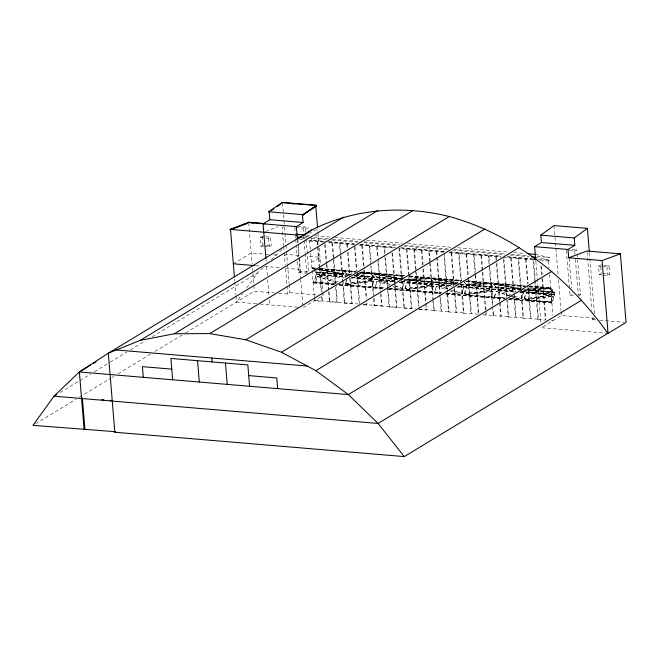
<?xml version="1.0" encoding="UTF-8"?>
<svg xmlns="http://www.w3.org/2000/svg" width="659" height="659" viewBox="0 0 659 659"><rect width="100%" height="100%" fill="white"/><g stroke="black" fill="none" stroke-linecap="round" stroke-linejoin="round"><path stroke-width="0.49" stroke-dasharray="3.29 2.47" d="M313.618 270.083L315.925 272.785C317.094 276.245 312.696 279.754 313.799 282.917L316.6 274.408L346.255 276.904M317.292 276.302L315.579 282.2L317.292 276.302L337.046 282.958M345.275 283.658L372.772 280.116L345.456 283.765L346.856 278.831M345.456 283.765L347.046 278.946M373.768 281.055L372.055 286.953L373.768 281.055L346.453 284.704L373.958 281.162M376.948 281.302L375.226 287.2L376.948 281.302L389.172 285.429M402.427 288.543L404.14 282.645L402.427 288.543L393.967 285.693M404.923 288.667L406.825 282.876L432.428 285.116L405.112 288.774L432.238 285.009M405.112 288.774L407.015 282.983L432.428 285.116M433.416 286.055L431.703 291.953L433.416 286.055L406.101 289.713L433.606 286.163M436.431 286.319L434.709 292.217L436.431 286.319L448.655 290.446M461.91 293.56L463.623 287.662L461.91 293.56L451.563 290.075M464.406 293.683L466.308 287.892L491.911 290.133L464.595 293.79L491.911 290.133M464.595 293.79L466.308 287.892M492.899 291.072L491.186 296.97L492.899 291.072L465.584 294.73L493.089 291.179M505.651 298.14L494.283 297.094L496.186 291.303L509.349 295.743M494.472 297.201L496.186 291.303M523.386 292.645C516.458 307.506 529.111 289.523 520.338 292.39M524.16 298.659L526.063 292.868L551.665 295.117L524.35 298.766L551.476 295.01M524.35 298.766L526.253 292.975L551.665 295.117M525.347 299.705L550.759 301.847L552.662 296.056L550.94 301.954L525.347 299.705L552.662 296.056M508.41 299.293L552.094 302.975L554.886 294.466L521.977 291.608M529.276 286.986L550.751 288.79L554.219 292.843L554.359 294.565L551.847 302.135L509.918 298.601M312.457 268.74L312.555 267.743L315.62 267.999M348.998 275.33L316.271 272.571L315.134 270.758M317.358 272.208L343.166 274.053L317.358 272.208L315.2 269.679M343.883 274.078L341.329 270.594L343.883 274.078L318.454 269.3M351.684 274.111L346.7 274.333L343.99 271.162L346.848 274.02L351.84 273.798M350.209 274.992L348.24 274.819L350.382 274.424M357.672 273.847L369.798 273.015L357.821 273.534M356.222 274.474L371.338 273.51L374.04 276.673L354.155 275.322M402.558 279.4L376.907 277.241L374.205 274.078L400.754 278.716M402.451 278.93L375.07 273.782L403.58 278.798L400.87 275.627L403.432 279.111M376.907 277.241L374.353 273.765M407.814 279.853L430.92 278.543L433.465 282.011L407.814 279.853L430.764 278.848L433.465 282.011M429.223 278.353L406.282 279.367L429.223 278.353L409.486 276.698M456.217 283.93L436.48 282.266L433.779 279.111L458.376 283.386M458.12 283.222L434.643 278.815L458.269 282.909M436.48 282.266L433.935 278.798M460.452 280.66L434.643 278.815M462.288 284.12L460.163 284.26M465.921 284.367L489.019 283.041L465.921 284.367L464.298 282.464M467.462 284.853L490.56 283.543L493.113 287.011L467.462 284.853L490.411 283.848L493.113 287.011M520.791 289.342L496.128 287.266L493.426 284.111L520.956 288.93M522.653 289.144L494.291 283.815L520.849 288.461M496.128 287.266L493.575 283.798M521.566 287.876L520.091 285.66L521.722 287.563M523.089 285.899L524.91 286.385M525.8 289.07L548.741 288.065L526.796 289.029M527.184 289.878L550.281 288.56L552.835 292.036L527.184 289.878L550.133 288.873L552.835 292.036M530.001 286.047L550.85 287.802L529.844 286.36M522.859 289.96L554.557 292.629L550.85 287.802M256.639 303.766L236.474 302.069L242.504 293.741M246.721 287.909L257.57 272.917L264.803 265.989M271.319 259.761L282.176 249.366M263.699 246.433L260.923 246.194L260.214 237.594L262.249 236.367L270.569 237.067L271.277 245.667L269.243 246.894L264.621 246.507M283.658 226.63L282.167 227.536L283.658 245.683M260.214 237.594L268.534 238.294L270.569 237.067M260.923 246.194L262.957 244.967L271.277 245.667M233.335 263.806L251.227 252.965L264.333 254.069M295.685 227.479L303.074 228.105L305.109 226.869L305.529 231.96M284.49 255.766L286.731 254.407L299.202 255.461L298.288 244.374M310.323 249.259L309.656 241.169L311.287 240.189L324.558 241.301M60.183 392.467L90.884 373.867M94.394 371.742L109.312 362.714M110.185 362.178L126.858 352.087M130.367 349.962L145.277 340.925M152.295 336.675L257.57 272.917M309.656 241.169L325.06 242.117M299.202 255.461L297.168 256.689L296.253 245.585M328.273 242.734L339.953 243.369L340.629 251.573M35.578 423.737L75.933 399.296M79.442 397.171L111.025 378.044M111.906 377.516L113.661 376.454M118.043 373.793L150.507 354.138M154.89 351.478L182.09 335.011M185.599 332.886L254.374 291.229L274.531 292.925M340.373 254.959L339.443 243.682L339.953 243.369M311.402 262.414L319.986 257.208L307.514 256.162M297.571 261.615L298.461 272.439L300.496 271.203L307.885 271.829M339.443 243.682L353.916 244.547M298.461 272.439L306.781 273.139L308.132 272.315M316.271 272.571L316.6 274.408M358.99 245.321L369.74 245.873L371.091 262.29M278.568 293.263L287.637 294.029L289.869 292.67L316.081 294.878M370.753 264.654L369.229 246.186L369.74 245.873M369.229 246.186L384.634 247.133L385.136 253.287M387.5 288.477L384.123 247.438L384.634 247.133M401.545 279.465L399.016 248.69L414.42 249.637L416.191 271.178M314.302 297.654L314.549 300.669L321.996 301.303L322.506 300.99L321.913 293.807M415.516 269.44L413.91 249.942L414.42 249.637M414.783 250.016L416.414 249.036L416.183 246.268M328.602 291.665L329.442 301.929L329.953 301.616L329.022 290.331M413.91 249.942L429.314 250.89L430.245 262.175M329.442 301.929L337.4 302.242L335.966 284.803M429.652 261.458L428.803 251.203L429.314 250.89M342.647 282.662L344.336 303.181L344.846 302.868L342.993 280.306M428.803 251.203L444.207 252.142M344.336 303.181L352.293 303.494L350.267 278.881M449.281 252.924L459.101 253.402L461.292 280.075M362.952 304.746L366.676 305.059L367.187 304.755L367.014 302.703M461.036 283.461L458.59 253.707L459.101 253.402M373.529 298.502L374.123 305.685L374.633 305.381L371.429 266.393M458.59 253.707L473.994 254.654L475.592 274.144M374.123 305.685L382.08 306.007L381.067 293.692M475.09 274.449L473.483 254.959L473.994 254.654M387.583 289.499L389.016 306.937L389.527 306.633L385.474 257.389M473.483 254.959L488.887 255.906L489.563 264.111M389.016 306.937L396.973 307.259L395.12 284.688M488.97 263.394L488.377 256.211L488.887 255.906M401.636 280.495L403.909 308.198L404.42 307.885L402.229 281.212M488.377 256.211L500.988 256.928M403.909 308.198L411.867 308.511L409.082 274.655M506.557 297.481L503.27 257.463L518.674 258.41L521.121 288.164M418.803 309.45L426.249 310.076L426.76 309.763L426.422 305.661M520.61 288.469L518.163 258.723L518.674 258.41M432.765 299.417L433.696 310.702L434.207 310.389L433.449 301.163M518.163 258.723L532.637 259.588M433.696 310.702L449.1 311.649L447.329 290.1M447.074 293.486L448.59 311.954L449.1 311.649M540.504 260.602L548.461 260.923L549.581 260.239L549.351 257.48L535.256 254.333M448.59 311.954L463.994 312.901L461.629 284.177M461.119 284.482L463.483 313.206L463.994 312.901M463.483 313.206L478.887 314.154L475.683 275.174M569.145 250.577L574.706 251.038L576.74 249.81L576.996 252.875M483.031 314.854L493.78 315.406L493.27 309.252M492.512 306.484L493.27 315.719L493.78 315.406M493.27 315.719L508.674 316.658L507.323 300.249M506.647 298.502L508.163 316.971L508.674 316.658M554.557 292.629L554.705 294.359M602.054 274.976L599.278 274.745L598.57 266.17L600.604 264.934L608.949 265.643L609.657 274.218L607.623 275.446L602.985 275.058M508.163 316.971L523.567 317.918L521.203 289.186M602.277 266.483L606.914 266.87L608.949 265.643M520.692 289.499L523.057 318.223L523.567 317.918M599.278 274.745L601.313 273.51L600.604 264.934M523.057 318.223L538.461 319.17L533.568 259.662M569.722 291.237L570.06 295.323L572.094 294.095M534.828 281.517L537.95 319.475L538.461 319.17M578.404 296.023L580.439 294.795L577.078 253.896M594.805 318.338L561.427 315.529L541.294 327.721L607.038 333.256M592.499 317.589L592.672 319.631L594.097 318.775M308.569 233.558L317.671 228.978L317.836 230.996M265.684 231.466L278.147 226.68M525.528 299.812L552.843 296.163M357.367 274.119L371.338 273.51M348.24 274.819L350.234 274.737M297.72 226.251L305.109 226.869M572.103 249.423L576.74 249.81M305.199 227.932L310.949 228.418M306.171 235.049L311.287 235.485M315.373 235.831L330.719 237.116M334.805 237.462L361.396 239.703M366.511 240.131L402.303 243.146M407.419 243.575L451.399 247.273M457.535 247.792L508.666 252.1M513.781 252.529L525.034 253.476M328.413 238.879L311.056 237.421L311.287 240.189L309.409 239.777M332.49 239.225L358.01 241.375M364.13 241.886L399.856 244.893M404.956 245.321L448.968 249.028M454.084 249.456L505.305 253.773M511.45 254.292L527.843 255.667M537.06 256.442L549.351 257.48M302.316 237.537L307.423 237.965M311.518 238.311L326.856 239.604M331.971 240.033L357.54 242.183M363.677 242.701L397.426 245.543M403.563 246.062L447.535 249.761M452.651 250.189L504.81 254.58M509.926 255.008L529.358 256.648M328.635 241.647L354.155 243.797M360.275 244.308L394.98 247.232M401.1 247.743L445.097 251.45M450.212 251.878L501.433 256.186M507.578 256.705L532.167 258.773M538.312 259.292L549.581 260.239L535.495 257.167M299.425 239.472L302.497 239.728M308.626 240.247L323.973 241.532M329.088 241.968L354.649 244.118M359.765 244.547L395.565 247.562M400.672 247.99L444.652 251.697M448.738 252.035L500.898 256.425M507.035 256.944L532.604 259.094M393.942 247.916L384.123 247.438M598.57 266.17L601.354 266.401M603.166 273.666L609.657 274.218M265.338 254.152L269.374 254.489M273.403 254.835L278.444 255.255M321.757 268.518L355.481 271.36M361.618 271.87L405.565 275.569M409.651 275.915L461.778 280.306M467.915 280.816L526.022 285.709M312.399 268.056L315.472 268.312M319.557 268.658L356.354 271.755M360.44 272.101L405.417 275.882M409.503 276.228L461.629 280.619M466.325 281.129L525.058 286.072M312.424 268.287L315.488 268.543M319.582 268.888L355.984 271.846M359.929 272.183L403.44 275.948M409.577 276.467L461.737 280.858M465.831 281.204L525.149 286.195M529.235 286.533L550.718 288.345M319.467 269.086L341.173 270.907M343.99 271.162L354.847 272.076M359.773 272.497L369.641 273.32M375.07 273.782L400.721 275.94M466.168 281.442L488.863 283.354M494.291 283.815L519.943 285.973M528.856 286.714L548.585 288.37M319.615 269.342L355.415 272.348M359.501 272.694L403.481 276.401M408.596 276.829L460.756 281.22M465.864 281.648L525.182 286.64M255.503 265.676L260.544 266.096M264.58 266.434L279.696 267.711M285.742 268.213L299.853 269.407M348.389 274.515L350.366 274.679M355.3 275.091L374.04 276.673M467.61 284.54L493.261 286.698M496.276 286.962L520.948 289.037M527.34 289.565L552.992 291.723M377.055 276.928L402.707 279.087M407.97 279.54L433.622 281.698M436.637 281.961L456.366 283.617M316.419 272.266L350.168 275.1M354.262 275.446L399.263 279.235M404.371 279.663L456.72 284.161M460.625 284.4L519.111 289.408M524.218 289.845L554.903 292.423M354.105 275.759L398.085 279.457M404.222 279.976L455.361 284.284M460.468 284.713L518.765 289.622M578.586 294.639L580.439 294.795M315.925 272.785L349.674 275.627M353.768 275.964L397.739 279.671M402.855 280.1L456.036 284.573M460.13 284.919L519.449 289.911M523.534 290.257L554.219 292.843M570.06 295.323L573.767 295.636M316.757 274.095L347.433 276.673M351.527 277.019L397.55 280.891M401.636 281.236L453.796 285.627M457.89 285.973L515.157 290.792M522.315 291.393L555.043 294.153M316.411 274.301L346.066 276.796M352.203 277.315L395.161 280.932M401.298 281.442L453.45 285.833M457.544 286.179L515.84 291.089M351.371 277.332L395.342 281.039M401.479 281.55L452.618 285.858M457.733 286.286L516.03 291.196M521.137 291.624L554.886 294.466M316.065 274.506L345.728 277.002M351.865 277.521L395.837 281.22M400.952 281.657L453.112 286.047M458.227 286.476L515.495 291.294M520.61 291.723L554.359 294.565M390.202 284.424L378.727 280.503L394.996 281.879M399.057 282.217L404.14 282.645M514.424 291.978L497.973 290.504L515.256 291.962M319.269 275.61L344.492 277.645M350.407 278.238L372.772 280.116M378.917 280.619L394.164 281.895M399.247 282.324L404.329 282.752M447.807 288.807L438.21 285.52L451.613 286.739M456.695 287.167L463.812 287.769M519.506 292.407L523.576 292.753M494.283 297.094L505.469 298.033M509.531 298.37L519.885 299.334L509.72 298.478M315.389 282.093L335.719 283.798M338.957 284.169L340.802 284.227M346.453 284.704L372.055 286.953M375.045 287.093L384.378 287.975M389.271 288.288L400.458 289.235M406.101 289.713L431.703 291.953M434.528 292.11L441.827 292.818M446.909 293.247L459.941 294.252M465.584 294.73L491.186 296.97M313.552 282.077L335.036 283.881M339.121 284.227L385.144 288.098M389.238 288.444L441.398 292.835M446.505 293.263L504.802 298.173M313.618 282.81L334.467 284.564M339.434 284.976L383.118 288.658M389.074 289.161L440.706 293.502M445.673 293.922L504.25 298.856M508.221 299.186L552.094 302.975M313.799 282.917L334.657 284.672M338.627 285.001L383.307 288.766M387.278 289.095L440.887 293.609M445.855 294.029L504.44 298.964M592.672 319.631L595.703 319.887M599.748 320.233L624.024 322.276M315.06 300.364L357.878 303.972M363.463 304.442L415.59 308.824M419.313 309.137L434.207 310.389M551.492 320.266L553.354 320.422M537.95 319.475L545.397 320.101L541.855 277.019M260.017 304.046L297.884 307.234M493.426 284.111L519.819 289.062M433.779 279.111L456.267 283.329M374.205 274.078L400.598 279.029M317.745 269.284L343.166 274.053M315.636 269.226L343.009 274.366M319.59 269.177L344.039 273.765M301.896 238.13L305.652 238.953M305.776 236.243L309.293 237.026M497.973 290.504L513.015 295.578M513.962 295.899L521.673 298.543M510.297 296.056L519.696 299.227M496.375 291.41L511.417 296.484M512.356 296.797L519.885 299.334M438.21 285.52L450.435 289.647M451.382 289.968L461.72 293.453M449.595 290.759L460.122 294.359M378.727 280.503L390.013 284.317M394.716 285.899L402.237 288.436M392.929 286.698L400.639 289.342M319.08 275.503L338.075 281.953M317.481 276.409L337.227 283.065M463.368 280.882L466.07 284.054M371.19 273.823L373.892 276.986M312.555 267.743L314.491 270.001M606.914 266.87L607.623 275.446M589.426 252.908L594.467 314.252M587.111 252.043L591.914 310.414M574.706 251.038L574.961 254.11M575.381 259.218L578.322 295.001M569.154 258.312L571.592 287.958M566.361 250.338L569.392 287.143M554.03 225.559L555.372 241.919M555.463 242.94L555.792 247.034M555.883 248.056L558.066 274.638M558.486 279.745L561.007 310.422M561.089 311.443L561.427 315.529M548.461 260.923L549.054 268.098M549.557 274.259L552.934 315.29M541.517 266.45L542.192 274.655M542.53 278.757L545.907 319.796M540.924 265.734L541.772 275.989M535.825 261.252L540.874 322.622M533.057 259.976L534.746 280.495M526.121 259.036L528.147 283.658M528.485 287.761L531.014 318.544M525.61 259.349L527.637 283.971M527.719 284.993L530.503 318.849M511.227 257.784L514.094 292.67M514.177 293.692L516.121 317.284M510.717 258.097L513.501 291.945M513.839 296.056L515.61 317.597M503.863 258.188L506.985 296.146M496.334 256.532L496.754 261.664M496.837 262.686L501.227 316.032M495.823 256.837L496.079 259.918M496.416 264.02L499.538 301.979M499.621 303.008L500.716 316.345M489.645 265.14L492.932 305.15M489.308 267.496L492.43 305.455M481.441 255.28L485.914 309.648M485.996 310.677L486.334 314.78M480.93 255.585L482.199 270.973M482.281 272.002L485.568 312.012M485.658 313.033L485.823 315.093M475.172 275.478L478.376 314.458M466.547 254.028L468.401 276.599M468.483 277.62L471.44 313.527M466.037 254.333L468.063 278.955M468.145 279.984L470.93 313.832M451.654 252.768L454.265 284.573M454.603 288.675L456.547 312.275M451.143 253.081L453.845 285.907M453.927 286.937L456.036 312.58M444.29 253.171L447.247 289.079M444.034 256.557L446.736 289.383M436.76 251.516L437.181 256.648M437.263 257.677L440.22 293.576M440.558 297.687L441.654 311.023M436.25 251.829L436.587 255.931M436.67 256.952L439.71 293.889M439.792 294.911L441.143 311.328M430.327 263.205L433.358 300.133M429.734 262.488L432.683 298.387M421.867 250.263L423.045 264.63M423.383 268.732L426.34 304.639M421.356 250.577L422.543 264.934M422.88 269.037L425.656 302.893M425.747 303.923L426.249 310.076M416.274 272.208L419.231 308.115M415.598 270.462L418.547 306.369M406.974 249.011L409 273.633M406.463 249.316L408.654 275.989M408.745 277.019L411.356 308.824M399.527 248.385L401.891 277.109M392.5 252.883L395.029 283.667M391.99 253.196L396.463 307.564M377.187 246.507L378.118 257.793M378.2 258.814L380.729 289.589M376.676 246.812L377.607 258.097M377.945 262.2L380.474 292.975M380.556 294.005L381.569 306.311M370.836 265.676L373.2 294.4M362.293 245.247L364.238 268.847M364.32 269.869L366.676 298.593M361.783 245.56L363.727 269.152M363.809 270.182L366.173 298.906M366.511 303.008L366.676 305.059M355.02 246.672L357.038 271.294M357.12 272.324L359.657 303.099M354.509 246.985L356.445 270.577M356.783 274.679L359.229 304.433M347.4 243.995L347.738 248.097M348.076 252.208L349.929 274.77M346.889 244.308L347.227 248.41M347.565 252.512L349.591 277.134M349.674 278.156L351.782 303.807M340.967 255.684L342.902 279.276M340.456 255.989L342.565 281.632M332.507 242.743L333.685 257.109M333.775 258.13L335.884 283.782M331.996 243.047L333.347 259.465M333.429 260.494L335.291 283.057M335.629 287.167L336.889 302.555M325.233 244.168L326.831 263.658M326.913 264.687L328.94 289.309M324.722 244.473L326.238 262.941M326.32 263.971L328.52 290.644M317.918 232.001L318.915 244.102M319.244 248.138L320.571 264.259M320.9 268.287L322.803 291.443M322.885 292.456L323.132 295.471L303 307.671L300.735 280.116M317.613 241.491L321.831 292.785M317.103 241.795L317.44 245.898M317.531 246.927L319.129 266.417M319.211 267.447L321.238 292.069M321.576 296.171L321.996 301.303M310.653 253.303L314.219 296.641M305.858 235.996L306.023 238.014M306.106 239.019L308.807 271.903M303.074 228.105L303.494 233.22M303.577 234.242L303.997 239.357M304.087 240.387L305.092 252.669M305.175 253.69L306.781 273.139M297.876 239.332L298.206 243.36M299.359 257.43L300.496 271.203M297.382 239.299L297.72 243.377M298.033 247.199L300.652 279.095M294.762 227.404L295.257 233.459M295.339 234.472L295.669 238.509M295.759 239.522L296.171 244.571M282.513 203.17L284.243 224.184M284.49 227.19L284.902 232.232M284.985 233.237L285.899 244.332M285.981 245.337L286.393 250.379M286.476 251.384L287.472 263.476M287.555 264.481L289.128 283.609M289.21 284.622L289.869 292.67M283.741 246.688L284.161 251.73M284.243 252.743L285.232 264.827M285.569 268.856L286.887 284.968M286.978 285.973L287.637 294.029M268.534 238.294L269.243 246.894M266.014 259.522L266.178 261.549M266.59 266.607L267.34 275.668M267.669 279.696L268.996 295.809M269.325 299.837L269.737 304.87M262.249 236.367L262.957 244.967M248.756 222.849L252.142 264.045M252.471 268.073L254.374 291.229M234.571 278.905L234.736 280.923M234.818 281.928L235.897 295.018M235.98 296.023L236.474 302.069"/><path stroke-width="0.99" d="M343.767 217.091L140.243 340.357L108.331 353.183L114.831 432.23L404.288 456.588L607.82 333.322C569.31 278.741 514.374 234.382 449.306 216.523C403.292 205.089 354.509 208.524 311.864 229.917L108.331 353.183L79.368 371.94L54.038 396.183L32.95 425.335L114.625 431.645M535.742 260.231L534.63 246.664L541.443 242.537L540.833 235.148L554.03 225.559L587.408 228.368L589.344 251.886M540.833 235.148L574.211 237.957L587.408 228.368M271.253 210.633L273.74 208.903M277.068 206.596L280.388 204.29M265.931 258.509L263.073 223.805L296.336 226.605L303.099 222.511L302.481 215.205L304.145 214.051M305.809 212.898L309.961 210.015M311.625 208.854L316.584 205.863L316.542 205.295L282.258 202.412L268.707 211.753L269.218 212.404L269.836 219.711L263.073 223.805M302.481 215.205L316.336 206.02M268.707 211.753L302.992 214.645L316.542 205.295M299.087 238.196L301.641 236.54M303.346 235.436L311.864 229.917M240.115 226.062L230.148 229.596L248.6 222.223L264.91 223.599M230.148 229.596L248.385 222.816L248.6 222.223M84.113 429.643L79.368 371.94L90.777 365.037M93.405 363.438L96.041 361.849M56.674 394.593L54.038 396.183L378.077 423.457L581.609 300.191M140.243 340.357L174.33 333.775L377.854 210.509M174.33 333.775L209.793 333.578L413.317 210.312M209.793 333.578L245.782 339.789L449.306 216.523M114.831 432.23L115.646 431.736M245.782 339.789L281.434 352.244L484.958 228.978M281.434 352.244L315.908 370.655L519.44 247.389M534.63 246.664L568.009 249.473L574.821 245.346L574.211 237.957M551.913 271.319L348.38 394.584L79.368 371.94M242.998 224.991L245.873 223.92M568.009 249.473L568.692 257.768L587.029 251.021L620.407 253.83L626.05 322.44L608.051 333.347L602.071 260.577L620.407 253.83M282.003 202.56L316.287 205.451M292.39 203.829L294.408 204.002M282.513 203.17L282.052 203.137L282.258 202.412M541.443 242.537L574.821 245.346M269.836 219.711L303.099 222.511M248.344 222.38L264.654 223.755M250.675 222.833L253.731 223.088M257.809 223.434L260.865 223.689M305.15 234.966L296.97 234.274L299.606 234.868M527.076 253.649L535.256 254.333M568.692 257.768L602.071 260.577M230.131 229.373L297.028 235.008M301.295 237.454L297.201 237.108L299.079 237.52M531.401 256.821L535.495 257.167M534.21 258.946L536.261 259.119M533.625 259.185L535.676 259.358M233.335 263.806L254.498 265.585M116.322 349.97L307.275 366.05M171.76 369.122L142.402 366.651L143.283 377.319M248.723 375.597L276.78 377.961L277.661 388.629M101.824 399.642L103.867 399.815M110.012 400.334L112.063 400.507M315.908 370.655L348.38 394.584L378.077 423.457L404.288 456.588M302.992 214.645L303.041 215.254M315.776 205.97L317.589 227.981M296.336 226.605L297.366 239.126M249.596 386.273L247.842 364.929L170.887 358.447L172.642 379.79M230.518 229.629L234.406 276.895M225.469 363.043L227.223 384.386M211.803 358.01L212.124 361.923M197.552 360.695L199.306 382.039M82.367 398.011L84.929 429.149"/></g></svg>
